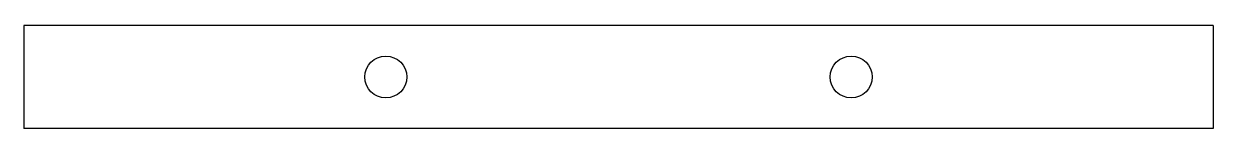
# Model space of a CAD drawing. Header units: inches. Extents: x 0 to 23, y 0 to 2.
import ezdxf

# ---------------------------------------------------------------- set-up
doc = ezdxf.new("R2010")
doc.units = ezdxf.units.IN
doc.header["$MEASUREMENT"] = 0
doc.layers.add('CUT', color=7, linetype='Continuous')

msp = doc.modelspace()

# ---------------------------------------------------------------- linework, layer by layer
at = {"layer": 'CUT'}
for p, q in [((0, 2), (0, 0)), ((23, 2), (0, 2)), ((23, 2), (23, 0)), ((23, 0), (0, 0))]:
    msp.add_line(p, q, dxfattribs=at)
for centre in [(7, 1), (16, 1)]:
    msp.add_circle(centre, 0.407, dxfattribs=at)

doc.saveas('drawing.dxf')
